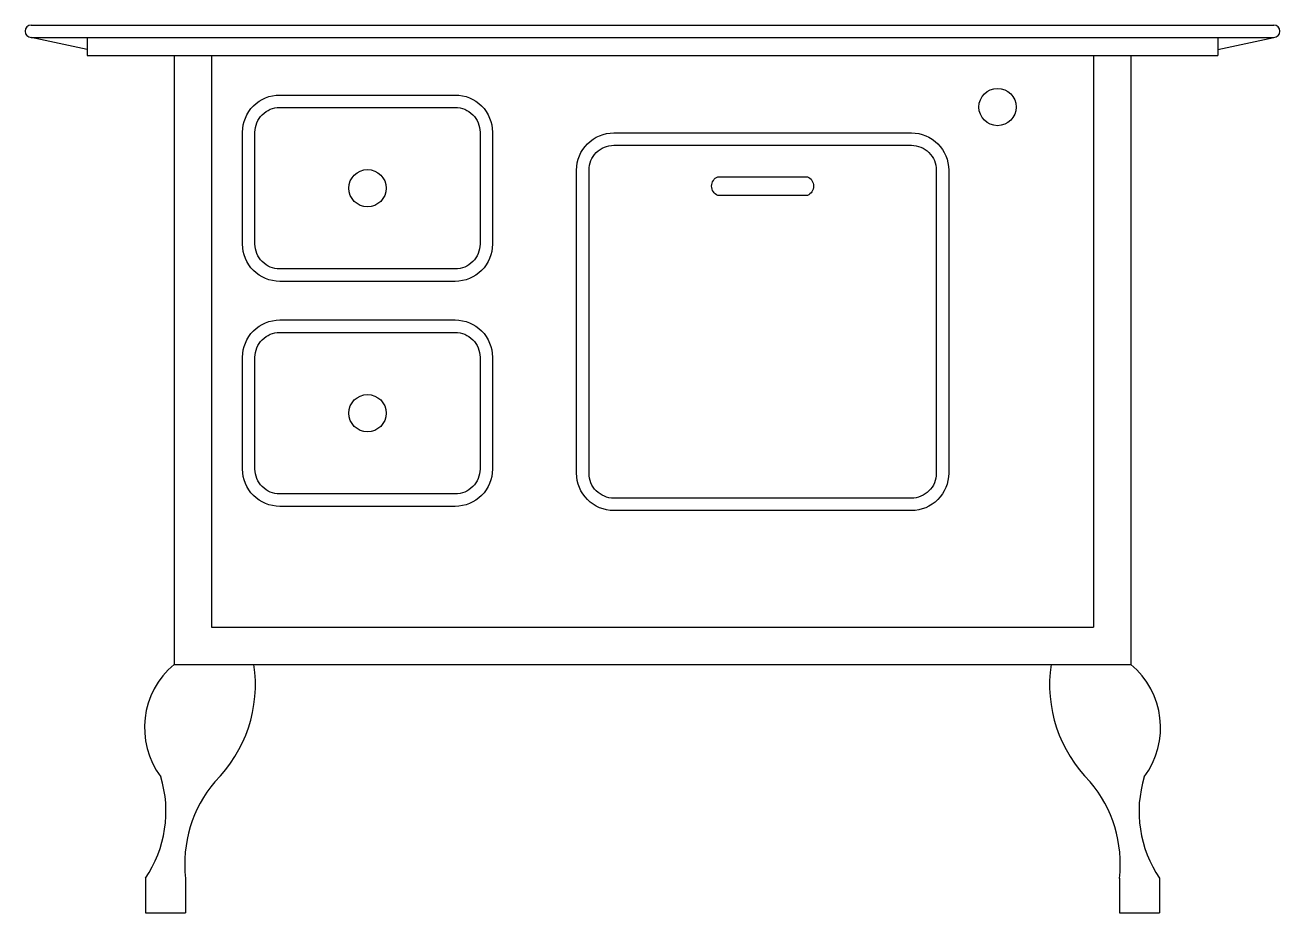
# Model space of a CAD drawing. Extents: x -42.27 to -41.26, y 41.2 to 41.92.
import ezdxf

# ---------------------------------------------------------------- set-up
doc = ezdxf.new("R2010")
doc.units = 0
doc.header["$LTSCALE"] = 0.5
doc.header["$MEASUREMENT"] = 0
doc.layers.add('A-PECAS', color=2, linetype='CONTINUOUS')

msp = doc.modelspace()

# ---------------------------------------------------------------- linework, layer by layer
at = {"layer": 'A-PECAS', "ltscale": 0.5}
for p, q in [((-42.2648, 41.9165), (-41.2648, 41.9165)), ((-42.2648, 41.9065), (-41.2648, 41.9065)), ((-42.2198, 41.9065), (-42.2198, 41.8919)), ((-41.3098, 41.9065), (-41.3098, 41.8919)), ((-42.2198, 41.8919), (-41.3098, 41.8919)), ((-42.1498, 41.8919), (-42.1498, 41.4019)), ((-42.1198, 41.8919), (-42.1198, 41.4319)), ((-41.4098, 41.8919), (-41.4098, 41.4319)), ((-41.3798, 41.8919), (-41.3798, 41.4019)), ((-42.1198, 41.4319), (-41.4098, 41.4319)), ((-42.1498, 41.4019), (-41.3798, 41.4019)), ((-42.173, 41.2297), (-42.173, 41.2019)), ((-42.1406, 41.2297), (-42.1406, 41.2019)), ((-41.389, 41.2297), (-41.389, 41.2019)), ((-41.3566, 41.2297), (-41.3566, 41.2019)), ((-42.173, 41.2019), (-42.1406, 41.2019)), ((-41.389, 41.2019), (-41.3566, 41.2019))]:
    msp.add_line(p, q, dxfattribs=at)
at = {"layer": 'A-PECAS', "color": 1}
for p, q in [((-42.2198, 41.8969), (-42.2648, 41.9065)), ((-41.3098, 41.8969), (-41.2648, 41.9065))]:
    msp.add_line(p, q, dxfattribs=at)
for points in [[(-42.0648, 41.8602), (-41.9236, 41.8602, -0.414214), (-41.8936, 41.8302), (-41.8936, 41.7402, -0.414214), (-41.9236, 41.7102), (-42.0648, 41.7102, -0.414214), (-42.0948, 41.7402), (-42.0948, 41.8302, -0.414214)], [(-41.7959, 41.8297), (-41.5564, 41.8297, -0.414214), (-41.5264, 41.7997), (-41.5264, 41.5557, -0.414214), (-41.5564, 41.5257), (-41.7959, 41.5257, -0.414214), (-41.8259, 41.5557), (-41.8259, 41.7997, -0.414214)], [(-42.0648, 41.6791), (-41.9236, 41.6791, -0.414214), (-41.8936, 41.6491), (-41.8936, 41.5591, -0.414214), (-41.9236, 41.5291), (-42.0648, 41.5291, -0.414214), (-42.0948, 41.5591), (-42.0948, 41.6491, -0.414214)]]:
    msp.add_lwpolyline(points, format="xyb", close=True, dxfattribs=at)
at = {"layer": 'A-PECAS'}
for points in [[(-42.0648, 41.8502), (-41.9236, 41.8502, -0.414214), (-41.9036, 41.8302), (-41.9036, 41.7402, -0.414214), (-41.9236, 41.7202), (-42.0648, 41.7202, -0.414214), (-42.0848, 41.7402), (-42.0848, 41.8302, -0.414214)], [(-41.7959, 41.8197), (-41.5564, 41.8197, -0.414214), (-41.5364, 41.7997), (-41.5364, 41.5557, -0.414214), (-41.5564, 41.5357), (-41.7959, 41.5357, -0.414214), (-41.8159, 41.5557), (-41.8159, 41.7997, -0.414214)], [(-41.7122, 41.7794, -0.666667), (-41.7122, 41.7944), (-41.6401, 41.7944, -0.666667), (-41.6401, 41.7794)], [(-42.0648, 41.6691), (-41.9236, 41.6691, -0.414214), (-41.9036, 41.6491), (-41.9036, 41.5591, -0.414214), (-41.9236, 41.5391), (-42.0648, 41.5391, -0.414214), (-42.0848, 41.5591), (-42.0848, 41.6491, -0.414214)]]:
    msp.add_lwpolyline(points, format="xyb", close=True, dxfattribs=at)
for centre in [(-41.4871, 41.8505), (-41.9942, 41.7852), (-41.9942, 41.6041)]:
    msp.add_circle(centre, 0.015, dxfattribs=at)
at = {"layer": 'A-PECAS', "ltscale": 0.5}
for centre, radius, start, end in [((-42.2648, 41.9115), 0.005, 90, 270), ((-41.2648, 41.9115), 0.005, 270, 90), ((-42.1075, 41.3509), 0.0662, 129.6921, 216.6814), ((-42.194, 41.3855), 0.1096, 314.6064, 8.5893), ((-41.3356, 41.3855), 0.1096, 171.4107, 225.3936), ((-41.4221, 41.3509), 0.0662, 323.3186, 50.3079), ((-42.2517, 41.2834), 0.0953, 325.7025, 17.1138), ((-41.2779, 41.2834), 0.0953, 162.8862, 214.2975), ((-42.0388, 41.2412), 0.1025, 139.717, 186.4503), ((-41.4908, 41.2412), 0.1025, 353.5497, 40.283)]:
    msp.add_arc(centre, radius, start, end, dxfattribs=at)

doc.saveas('drawing.dxf')
